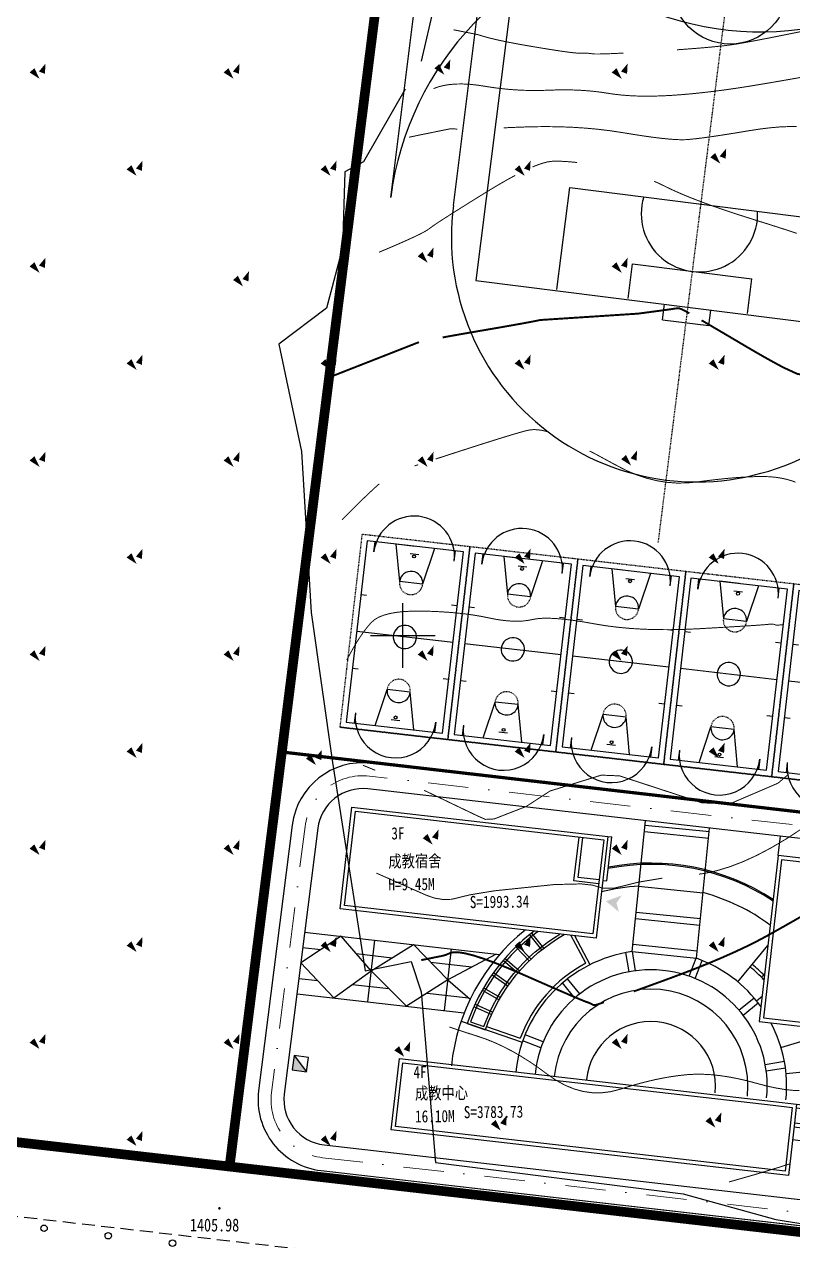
# Model space of a CAD drawing. Extents: x 496261 to 1768172, y 3738341 to 4579341.
# Drawn here: x 496541.5 to 496660.3, y 4379206.5 to 4379394.5 of the extents above; entities that cross this region are included whole.
import ezdxf
from ezdxf.enums import TextEntityAlignment as Align

# ---------------------------------------------------------------- set-up
doc = ezdxf.new("R2010")
doc.units = 0
doc.header["$MEASUREMENT"] = 0
for name, pattern in [('DASHDOT', [25.399999999999995, 12.7, -6.349999999999999, 0, -6.349999999999999]), ('DASHDOT2', [0.5, 0.25, -0.125, 0, -0.125]), ('DASHED', [1.2000000000000002, 0.8, -0.4]), ('DIVIDE', [1.25, 0.5, -0.25, 0, -0.25, 0, -0.25]), ('X5', [3, 2, -1])]:
    doc.linetypes.add(name, pattern=pattern)
doc.layers.get('0').update_dxf_attribs({"color": 8, "linetype": 'CONTINUOUS'})
for name, color, linetype in [('DGX', 8, 'CONTINUOUS'), ('DLSS', 8, 'CONTINUOUS'), ('DMTZ', 8, 'CONTINUOUS'), ('GCD', 8, 'CONTINUOUS'), ('PUB_DIM', 3, 'CONTINUOUS'), ('PUB_TEXT', 7, 'CONTINUOUS'), ('TK', 8, 'CONTINUOUS'), ('WALL', 2, 'CONTINUOUS'), ('ZBTZ', 8, 'CONTINUOUS'), ('体育块', 117, 'CONTINUOUS'), ('围栏', 7, 'CONTINUOUS'), ('广场', 7, 'CONTINUOUS'), ('用地红线', 1, 'DIVIDE'), ('看线', 92, 'CONTINUOUS'), ('车行道', 5, 'CONTINUOUS'), ('铺地', 25, 'CONTINUOUS')]:
    doc.layers.add(name, color=color, linetype=linetype)
doc.layers.add('道路红线', color=1, linetype='CONTINUOUS', lineweight=0)
doc.styles.add('HT', font='simhei.ttf', dxfattribs={"width": 0.8})
doc.styles.add('HZ', font='', dxfattribs={"width": 0.8})
doc.styles.get('HZ').set_extended_font_data('SimSun')
doc.linetypes.add('10411', pattern='A,2,[150,AAA.SHX,S=1,R=0,X=0,Y=1],2,[151,AAA.SHX,S=1,R=0,X=0,Y=3],1e-11', length=4.00000000001)
doc.linetypes.add('FENCELINE2', pattern='A,0.25,-0.1,[132,ltypeshp.shx,S=0.1,R=0,X=-0.1,Y=0],-0.1,1', length=1.45)

# ---------------------------------------------------------------- blocks, each defined once
blk = doc.blocks.new('gc090')
for points in [[(1.066664264448599, 1.447248345289474, 0, 1, 0), (0.5202711593830847, 0.04853148467022916, 1, 1, 0)], [(-1.01586627992021, 0.4106730617907255, 1, 0, 0), (0.1514897088177749, -0.9020290652614378, 0, 0, 0)]]:
    blk.add_lwpolyline(points, format="xyseb")
blk = doc.blocks.new('gc170')
at = {"linetype": 'Continuous'}
blk.add_circle((0, 0), 0.5, dxfattribs=at)
blk = doc.blocks.new('WERRWW')
at = {"layer": '体育块', "color": 95, "linetype": 'DASHDOT'}
blk.add_line((4835954.280281066, -5346683.227572917), (4835954.280281066, -5521981.108191966), dxfattribs=at)
at = {"layer": '体育块', "color": 95}
for p, q in [((4873495.015579224, -5351963.068319797), (4873495.015579224, -5364991.566304683)), ((4883255.015579224, -5351963.068319797), (4873495.015579224, -5351963.068319797)), ((4883255.015579936, -5521971.88918079), (4883255.015579936, -5351963.068319451)), ((4832354.280273437, -5382683.039206028), (4832354.280273437, -5385083.039205551)), ((4839554.280288696, -5382683.039206028), (4839554.280288696, -5385083.039205551)), ((4868954.280281067, -5385083.039205551), (4802954.280281067, -5385083.039205551)), ((4802954.280281067, -5385083.039205551), (4802954.280281067, -5485283.039206028)), ((4815554.280288696, -5385083.039205551), (4815554.280288696, -5400983.039205551)), ((4826654.280281067, -5385083.039205551), (4826654.280281067, -5390483.039205551)), ((4845254.280273437, -5385083.039205551), (4845254.280273437, -5390483.039205551)), ((4856354.280273437, -5385083.039205551), (4856354.280273437, -5400983.039205551)), ((4868954.280281067, -5485283.039206028), (4868954.280281067, -5385083.039205551)), ((4826654.280281067, -5390483.039205551), (4845254.280273437, -5390483.039205551)), ((4788288.615036012, -5474207.074193477), (4788288.615036012, -5394341.226956368)), ((4798048.615036012, -5474207.074193477), (4798048.615036012, -5394341.226956368)), ((4873859.945518494, -5394341.226956368), (4873859.945518494, -5474207.074193477)), ((4815554.280288696, -5400983.039205551), (4856354.280273437, -5400983.039205551)), ((4868954.280281067, -5435183.039206028), (4802954.280281067, -5435183.039206028)), ((4815554.280288696, -5469219.450418473), (4856354.280273437, -5469219.450418473)), ((4815554.280288696, -5485119.450418473), (4815554.280288696, -5469219.450418473)), ((4856354.280273437, -5485119.450418473), (4856354.280273437, -5469219.450418473)), ((4826654.280281067, -5479719.450418472), (4845254.280273437, -5479719.450418472)), ((4826654.280281067, -5485119.450418473), (4826654.280281067, -5479719.450418472)), ((4845254.280273437, -5485119.450418473), (4845254.280273437, -5479719.450418472)), ((4802954.280281067, -5485283.039206028), (4868954.280281067, -5485283.039206028)), ((4832354.280273437, -5487689.194303512), (4832354.280273437, -5485289.19430399)), ((4839554.280288696, -5487689.194303512), (4839554.280288696, -5485289.19430399)), ((4832354.280273437, -5487689.194303512), (4839554.280288696, -5487689.194303512)), ((4873495.015579936, -5503672.769459854), (4873495.015579936, -5521971.88918079)), ((4873844.61503601, -5521971.889181137), (4883255.015579224, -5521971.889181137))]:
    blk.add_line(p, q, dxfattribs=at)
blk.add_circle((4836248.679878234, -5435183.039206028), 9000, dxfattribs=at)
for centre, radius, start, end in [((4835946.615036012, -5394341.226956368), 47658, 38.0130082580058, 180), ((4835946.615036012, -5394341.226956368), 37898, 0, 180), ((4835954.280281066, -5399483.039205551), 9000, 189.5941028032182, 350.4058971967818), ((4835954.280281066, -5470719.450418472), 9000, 9.594102803218236, 170.4058971967817), ((4835946.615036012, -5474323.108808993), 47658, 179.8245757978579, 321.9869917419942), ((4835946.615036012, -5474323.108808993), 37898, 179.8245757978579, 0.1754242021420459)]:
    blk.add_arc(centre, radius, start, end, dxfattribs=at)
blk = doc.blocks.new('ERERR')
at = {"layer": 'WALL', "color": 6, "ltscale": 10}
blk.add_line((3779875.999320486, -5631799.229382091), (3784675.999320486, -5631799.229382091), dxfattribs=at)
at = {"layer": 'WALL', "ltscale": 10}
for points in [[(3779875.999320486, -5637369.907371781), (3718075.999320486, -5637369.907371781), (3718075.999320486, -5626269.907371781), (3776275.999320485, -5626269.907371781), (3779875.999320486, -5626269.907371781), (3779875.999320486, -5629269.907371782), (3779875.999320486, -5637369.907371781)], [(3779275.999320486, -5636769.907371783), (3718675.999320486, -5636769.907371783), (3718675.999320486, -5626869.907371782), (3776275.999320485, -5626869.907371782), (3779275.999320486, -5626869.907371782), (3779275.999320486, -5629269.907371782)]]:
    blk.add_lwpolyline(points, close=True, dxfattribs=at)
for points in [[(3779875.999320486, -5626269.907371781), (3806875.999320486, -5626269.907371781), (3806875.999320486, -5638869.907371781), (3784675.999320486, -5638869.907371781), (3784675.999320486, -5629869.907371783), (3779875.999320486, -5629869.907371783)], [(3779875.999320486, -5626869.907371782), (3806275.999320486, -5626869.907371782), (3806275.999320486, -5638269.907371783), (3785275.999320486, -5638269.907371783), (3785275.999320486, -5629269.907371782), (3779875.999320486, -5629269.907371782)]]:
    blk.add_lwpolyline(points, dxfattribs=at)
blk = doc.blocks.new('AWWEEE')
at = {"layer": 'WALL', "color": 6, "ltscale": 10}
for p, q in [((3857876.663740677, -5594771.755160685), (3857876.663740677, -5593571.755160685)), ((3857876.663740677, -5593571.755160685), (3859976.663740677, -5593571.755160685)), ((3859976.663740677, -5593571.755160685), (3859976.663740817, -5594771.755160685)), ((3841076.663740677, -5603771.755160685), (3839876.663740677, -5603771.755160685)), ((3839876.663740677, -5603771.755160685), (3839876.663740677, -5606171.755160685)), ((3839876.663740677, -5606171.755160685), (3841076.663740677, -5606171.755160685)), ((3838676.663740677, -5620571.755160685), (3838676.663740677, -5616071.755160685)), ((3838676.663740677, -5616071.755160685), (3841076.663740677, -5616071.755159267)), ((3841076.663740677, -5620571.755160685), (3838676.663740677, -5620571.755160685))]:
    blk.add_line(p, q, dxfattribs=at)
at = {"layer": 'WALL', "ltscale": 10}
for points in [[(3841076.663740677, -5628971.755160685), (3866876.663740677, -5628971.755160685), (3866876.663740677, -5594771.755160685), (3841076.663740677, -5594771.755160685)], [(3841676.663740677, -5628371.755160684), (3866276.663740677, -5628371.755160684), (3866276.663740677, -5595371.755160685), (3841676.663740677, -5595371.755160685)]]:
    blk.add_lwpolyline(points, close=True, dxfattribs=at)
at = {"layer": 'WALL', "color": 6, "ltscale": 10}
blk.add_lwpolyline([(3866876.663740677, -5611571.755160684), (3868076.663740677, -5611571.755160684), (3868076.663740677, -5613971.755160685), (3866876.663740677, -5613971.755160685)], dxfattribs=at)
blk = doc.blocks.new('SSS')
at = {"layer": '体育块', "color": 8, "linetype": 'DASHED'}
for p, q in [((4171691.90669465, -5454046.973092808), (4167956.864396538, -5483813.556017816)), ((4188361.193140223, -5456138.596780703), (4171691.90669465, -5454046.973092808)), ((4184626.157378372, -5485905.168411098), (4188361.226778098, -5456138.588886752)), ((4184626.150842111, -5485905.179705708), (4167956.864396538, -5483813.556017816)), ((4167956.864396538, -5483813.556017816), (4184626.150842111, -5485905.179705708))]:
    blk.add_line(p, q, dxfattribs=at)
at = {"layer": '体育块', "color": 8, "linetype": 'ByBlock'}
for p, q in [((4172472.852920968, -5455052.021850925), (4168961.913160805, -5483032.609799959)), ((4187356.144383471, -5456919.542999981), (4172472.852920968, -5455052.021850925)), ((4179095.348844539, -5457092.407290273), (4180434.845076166, -5457260.484193689)), ((4183845.204623308, -5484900.130949015), (4187356.144383471, -5456919.542999981)), ((4180990.835591137, -5461865.53571862), (4177418.845640137, -5461417.330642846)), ((4172320.038565248, -5463498.71633887), (4171427.041077498, -5463386.665069927)), ((4186310.332540002, -5465254.186218983), (4185417.335044681, -5465142.134949089)), ((4185600.67450342, -5470909.836974262), (4170717.383040916, -5469042.315825205)), ((4170007.725004274, -5474697.966580958), (4170900.722492024, -5474810.0178499)), ((4178899.211904134, -5478534.822157095), (4175327.221953135, -5478086.617081321)), ((4183998.018971458, -5476453.43646012), (4184891.016466777, -5476565.487730012)), ((4168961.913160805, -5483032.609799959), (4183845.204623308, -5484900.130949015)), ((4175883.212468102, -5482691.668606253), (4177222.708699729, -5482859.745509667))]:
    blk.add_line(p, q, dxfattribs=at)
at = {"layer": '体育块', "color": 8}
for p, q in [((4173517.037488919, -5456770.394216436), (4173713.12720951, -5455207.648613346)), ((4179914.49865222, -5455985.782425454), (4176937.840359717, -5455612.278195642)), ((4176937.840359717, -5455612.278195642), (4177418.845640137, -5461417.330642846)), ((4182891.156944718, -5456359.286655263), (4180990.835591137, -5461865.53571862)), ((4185919.780374336, -5458326.66184065), (4186115.870094928, -5456763.91623756)), ((4173426.90059955, -5483592.866144675), (4175327.221953135, -5478086.617081321)), ((4179380.217184554, -5484339.874604297), (4178899.211904134, -5478534.822157095)), ((4170398.277169935, -5481625.490959291), (4170202.187449347, -5483188.236562381)), ((4182801.020055354, -5483181.758583504), (4182604.930334766, -5484744.504186594))]:
    blk.add_line(p, q, dxfattribs=at)
at = {"layer": '体育块', "color": 8, "linetype": 'ByBlock'}
for centre in [(4179718.408931628, -5457548.528028544), (4176599.648612644, -5482403.624771397)]:
    blk.add_circle(centre, 225, dxfattribs=at)
at = {"layer": '体育块', "color": 8}
for centre, start, end in [((4179718.408931628, -5457548.528028544), 172.8480362351156, 352.8480362351157), ((4176599.648612644, -5482403.624771397), 352.8480362351157, 172.8480362351156)]:
    blk.add_arc(centre, 6250, start, end, dxfattribs=at)
at = {"layer": '体育块', "color": 8, "linetype": 'DASHED'}
for centre, start, end in [((4179204.840615637, -5461641.433180734), 352.8480362351157, 172.8480362351156), ((4177113.216928635, -5478310.719619209), 172.8480362351156, 352.8480362351157)]:
    blk.add_arc(centre, 1800, start, end, dxfattribs=at)
at = {"layer": '体育块', "color": 8, "linetype": 'ByBlock'}
for centre, radius, start, end in [((4179204.840615637, -5461641.433180734), 1800, 172.8480362351156, 352.8480362351157), ((4178159.028772167, -5469976.076399733), 1799.999999999954, 82.84803619213521, 262.8480361921352), ((4178159.028772167, -5469976.076399733), 1799.999999999954, 262.8480361921352, 82.84803619213521), ((4177113.216928635, -5478310.719619209), 1800, 352.8480362351157, 172.8480362351156)]:
    blk.add_arc(centre, radius, start, end, dxfattribs=at)
blk = doc.blocks.new('WERRR')
at = {"layer": 'WALL', "color": 6, "ltscale": 10}
for p, q in [((3847092.207122031, -5609751.483000105), (3847092.207122031, -5602911.483002549)), ((3847692.207122031, -5602911.483002549), (3847092.207122031, -5602911.483002549)), ((3847692.207122031, -5609751.483000105), (3847092.207122031, -5609751.483000105))]:
    blk.add_line(p, q, dxfattribs=at)
at = {"layer": 'WALL', "ltscale": 10}
for points in [[(3847692.207122031, -5618751.483004285), (3887532.207122031, -5618751.483004285), (3887532.207122031, -5602911.483002549), (3847692.207122031, -5602911.483002549)], [(3848292.207122031, -5618151.483004285), (3886932.207122031, -5618151.483004285), (3886932.207122031, -5603511.48300255), (3848292.207122031, -5603511.48300255)]]:
    blk.add_lwpolyline(points, close=True, dxfattribs=at)
for points in [[(3848292.207122031, -5609751.483000105), (3851532.207121644, -5609751.482999269), (3851532.207121644, -5603511.48300255)], [(3848292.207122185, -5610351.483000105), (3852132.207121643, -5610351.482999115), (3852132.207121643, -5603511.48300255)]]:
    blk.add_lwpolyline(points, dxfattribs=at)

msp = doc.modelspace()

# ---------------------------------------------------------------- hatches: boundary and pattern name
at = {"layer": 'PUB_DIM'}
msp.add_hatch(color=256, dxfattribs=at).paths.add_polyline_path([(496633.0191021037, 4379258.660414097), (496633.8447005047, 4379259.837707694), (496631.4087683111, 4379258.934250806), (496633.4091510241, 4379257.276400088)])
at = {"layer": '看线'}
msp.add_hatch(color=256, dxfattribs=at).paths.add_polyline_path([(496582.8803492995, 4379232.843897615), (496585.1099634246, 4379232.541670271), (496583.1825760796, 4379235.073507587)])

# ---------------------------------------------------------------- linework, layer by layer
at = {"color": 253}
msp.add_line((496658.0404499386, 4379265.988794188, 1400.701999999997), (496658.3826001956, 4379268.969219192, 1400.702), dxfattribs=at)
at = {"layer": 'DGX', "color": 8, "linetype": 'Continuous'}
for points, const_width, elevation in [([(496607.8379902717, 4379393.666235344), (496611.6337266888, 4379392.908994257), (496612.4583081268, 4379392.646910153), (496613.456119773, 4379392.377059864), (496614.6271616276, 4379392.099443389), (496615.9714336905, 4379391.814060728), (496617.4889359617, 4379391.520911882), (496619.1796684413, 4379391.219996849), (496620.862740233, 4379390.935006434), (496622.3572604408, 4379390.68963144), (496623.6632290647, 4379390.483871867), (496624.7806461047, 4379390.317727714), (496625.7095115606, 4379390.191198981), (496626.4498254327, 4379390.10428567), (496627.0015877208, 4379390.056987779), (496627.364798425, 4379390.04930531), (496627.6307425132, 4379390.058342366), (496627.8907049534, 4379390.061203052), (496628.1446857456, 4379390.057887371), (496628.3926848898, 4379390.04839532), (496628.6347023859, 4379390.0327269), (496628.8707382341, 4379390.010882111), (496629.1007924342, 4379389.982860954), (496629.3248649865, 4379389.948663427), (496629.6749842672, 4379389.922645682), (496630.283178653, 4379389.919163867), (496631.149448144, 4379389.938217983), (496632.2737927402, 4379389.97980803), (496633.6562124415, 4379390.043934007), (496634.1117774893, 4379390.068)], 0.15, 1409.5), ([(496642.3774761904, 4379390.572483813), (496643.547412455, 4379390.654767475), (496645.3632514496, 4379390.794314813), (496646.9911530144, 4379390.932480392), (496648.4311171492, 4379391.069264213), (496649.6831438542, 4379391.204666274), (496650.7472331293, 4379391.338686577), (496651.6233849745, 4379391.471325122), (496652.4703408076, 4379391.618190412), (496653.4468420463, 4379391.794890954), (496654.5528886905, 4379392.001426747), (496655.7884807403, 4379392.237797792), (496657.1536181957, 4379392.504004088), (496658.6483010566, 4379392.800045636), (496660.2725293231, 4379393.125922434), (496662.026302995, 4379393.481634485)], 0.15, 1409.5), ([(496604.7496848419, 4379384.575479826), (496605.5061764844, 4379384.847966676), (496606.3266312979, 4379385.055855394), (496607.2110492824, 4379385.199145982), (496608.159430438, 4379385.27783844), (496609.1717747644, 4379385.291932766), (496610.2480822619, 4379385.241428962), (496611.3883529305, 4379385.126327027), (496612.5925867701, 4379384.94662696), (496613.8296918055, 4379384.751401396), (496615.0685760615, 4379384.589722966), (496616.3092395382, 4379384.46159167), (496617.5516822356, 4379384.367007509), (496618.7959041536, 4379384.305970482), (496620.0419052923, 4379384.278480588), (496621.2896856517, 4379384.284537829), (496622.5392452317, 4379384.324142205), (496623.775788182, 4379384.366161217), (496624.9845186521, 4379384.379462367), (496626.1654366421, 4379384.364045656), (496627.318542152, 4379384.319911085), (496628.4438351816, 4379384.247058651), (496629.5413157312, 4379384.145488357), (496630.6109838006, 4379384.015200202), (496631.6528393897, 4379383.856194185), (496632.7072220612, 4379383.699337872), (496633.8144713776, 4379383.575498827), (496634.9745873387, 4379383.484677049), (496636.1875699445, 4379383.42687254), (496637.4534191953, 4379383.4020853), (496638.7721350907, 4379383.410315327), (496640.1437176309, 4379383.451562623), (496641.568166816, 4379383.525827186), (496643.0485186527, 4379383.631195259), (496644.5878091478, 4379383.765753082), (496646.1860383014, 4379383.929500655), (496647.8432061134, 4379384.122437978), (496649.5593125839, 4379384.344565052), (496651.3343577129, 4379384.595881876), (496653.1683415003, 4379384.87638845), (496655.0612639461, 4379385.186084773), (496656.9081136531, 4379385.499199008), (496658.603879224, 4379385.789959313), (496660.148560659, 4379386.058365689), (496661.5421579579, 4379386.304418135)], 0.15, 1409), ([(496600.9375903544, 4379377.056294219), (496607.1359383694, 4379378.320261677), (496607.4327388779, 4379378.35777261), (496607.6966390968, 4379378.365561876), (496607.9276390262, 4379378.343629472), (496608.2682771659, 4379378.315425226), (496608.4194285714, 4379378.312613835)], 0.15, 1408.5), ([(496615.6092480956, 4379378.507), (496617.7136920384, 4379378.598979101), (496619.9208338509, 4379378.673980068), (496622.0783323509, 4379378.697721682), (496624.1861875387, 4379378.670203944), (496626.2443994142, 4379378.591426851), (496628.2529679773, 4379378.461390404), (496630.2118932282, 4379378.280094604), (496632.1211751667, 4379378.047539451), (496633.980813793, 4379377.763724944), (496635.7394598552, 4379377.476030062), (496637.345764102, 4379377.231833787), (496638.7997265332, 4379377.031136117), (496640.1013471488, 4379376.873937052), (496641.2506259489, 4379376.760236593), (496642.2475629334, 4379376.69003474), (496643.0921581024, 4379376.663331492), (496643.7844114558, 4379376.680126849), (496644.4743008663, 4379376.73520857), (496645.3118042066, 4379376.823364414), (496646.2969214766, 4379376.94459438), (496647.4296526763, 4379377.098898468), (496648.7099978059, 4379377.286276679), (496650.1379568651, 4379377.50672901), (496651.7135298542, 4379377.760255465), (496653.436716773, 4379378.046856042), (496655.1719037303, 4379378.315072939), (496656.7834768348, 4379378.513448352), (496658.2714360865, 4379378.641982283), (496659.6357814855, 4379378.700674731), (496660.8765130317, 4379378.689525697)], 0.15, 1408.5), ([(496620.0474941316, 4379372.449746008), (496620.3547283098, 4379372.585738981), (496621.4185328314, 4379372.980766725), (496622.3239288815, 4379373.229826484), (496623.0709164601, 4379373.332918258), (496623.7777920285, 4379373.347512444), (496624.5628520477, 4379373.33107944), (496625.4260965178, 4379373.283619245), (496626.3675254386, 4379373.205131859), (496626.9454285714, 4379373.143060471)], 0.15, 1408), ([(496596.3184737705, 4379359.271906557), (496597.941841435, 4379359.958467121), (496599.3776313137, 4379360.57811459), (496600.6258434068, 4379361.130848965), (496601.6864777142, 4379361.616670244), (496602.5595342357, 4379362.035578431), (496603.2450129716, 4379362.387573522), (496603.7429139217, 4379362.672655518), (496604.0532370861, 4379362.89082442), (496604.3771786603, 4379363.138857982), (496604.9159348399, 4379363.513533957), (496605.6695056249, 4379364.014852346), (496606.6378910152, 4379364.642813147), (496607.8210910109, 4379365.397416363), (496609.219105612, 4379366.278661991), (496610.8319348184, 4379367.286550032), (496612.6595786302, 4379368.421080487), (496614.515425509, 4379369.545948156), (496616.2128639164, 4379370.52484784), (496617.3649635873, 4379371.148370693)], 0.15, 1408), ([(496638.8381961606, 4379370.25), (496639.3859079184, 4379370.012151785), (496640.5010065541, 4379369.475065384), (496641.676095676, 4379368.907624872), (496642.9949204791, 4379368.322006361), (496644.4574809631, 4379367.718209847), (496646.0637771283, 4379367.096235333), (496647.8138089745, 4379366.456082818), (496649.7075765018, 4379365.797752303), (496651.7450797102, 4379365.121243786), (496653.9263185997, 4379364.426557269), (496656.0524124372, 4379363.759257453), (496657.9244804897, 4379363.164909041), (496659.5425227572, 4379362.643512033), (496660.9065392397, 4379362.195066428)], 0.15, 1408), ([(496606.1418095238, 4379346.092095281), (496606.9654278044, 4379346.246263281), (496608.8541540399, 4379346.58548183), (496610.9047049436, 4379346.940670928), (496612.9311019232, 4379347.287398171), (496614.7473663865, 4379347.601231152), (496616.3534983335, 4379347.882169872), (496617.7494977642, 4379348.13021433), (496618.9353646786, 4379348.345364528), (496619.9110990766, 4379348.527620464), (496620.6767009583, 4379348.676982137), (496621.2321703238, 4379348.793449551), (496636.3544456574, 4379349.779619174)], 0.3, 1407.5), ([(496636.3544456574, 4379349.779619174), (496636.4503877772, 4379349.792256641), (496637.871499058, 4379349.980498187), (496639.0764923352, 4379350.14132593), (496640.0653676089, 4379350.274739867), (496640.8381248791, 4379350.380740001), (496641.3947641456, 4379350.45932633), (496641.7352854087, 4379350.510498853), (496641.9556957011, 4379350.544369278), (496642.1520020559, 4379350.57104931), (496642.324204473, 4379350.590538947), (496642.4723029525, 4379350.60283819), (496642.5962974943, 4379350.607947039), (496642.5962974943, 4379350.607947039), (496642.7719747649, 4379350.596593554), (496642.8236574937, 4379350.580131222), (496642.9352855899, 4379350.526546842), (496642.8996904938, 4379350.542944252), (496642.935285604, 4379350.526546836), (496642.9692664543, 4379350.511613465), (496643.0016330446, 4379350.49814414), (496643.032385375, 4379350.486138862), (496643.0615234455, 4379350.475597628), (496643.089047256, 4379350.466520442), (496643.1314141313, 4379350.449275213), (496643.2050813959, 4379350.414229855), (496643.3100490498, 4379350.361384369), (496643.4463170931, 4379350.290738752), (496643.6138855257, 4379350.202293008), (496643.8127543476, 4379350.096047134), (496644.0429235588, 4379349.972001131), (496644.3043931595, 4379349.830154998)], 0.3, 1407.5), ([(496646.1890681473, 4379348.749), (496646.9606657183, 4379348.298650168), (496648.1084192885, 4379347.625611447), (496649.449647031, 4379346.836507719), (496650.9843489458, 4379345.931338987), (496652.7125250328, 4379344.910105249), (496654.4387976117, 4379343.898278764), (496655.9677890022, 4379343.021331788), (496657.2994992044, 4379342.279264323), (496658.4339282182, 4379341.672076369), (496659.2015007864, 4379341.285231312)], 0.3, 1407.5), ([(496588.6333683121, 4379339.937924661), (496602.4848904082, 4379345.369)], 0.3, 1407.5), ([(496659.2015007864, 4379341.285231312), (496661.016602793, 4379340.448328806), (496663.470271081, 4379340.097971042), (496665.1352613244, 4379340.273149923), (496665.4447203742, 4379340.402022131)], 0.3, 1407.5), ([(496605.0474941316, 4379327.293629196), (496606.6064359646, 4379327.80134859), (496608.7095046489, 4379328.483056681), (496610.8198901736, 4379329.162957318), (496612.7082047324, 4379329.765376249), (496614.3744483254, 4379330.290313474), (496615.8186209524, 4379330.737768993), (496617.0407226137, 4379331.107742805), (496618.0407533091, 4379331.400234912), (496618.8187130386, 4379331.615245312), (496619.3746018023, 4379331.752774008), (496619.8361720031, 4379331.826403772), (496620.331176044, 4379331.849717381), (496620.859613925, 4379331.822714837), (496621.421485646, 4379331.745396138), (496622.0167912071, 4379331.617761284), (496622.4224285714, 4379331.502954453)], 0.15, 1407), ([(496628.862284465, 4379328.555726953), (496630.1454440184, 4379327.874234174), (496631.5323918539, 4379327.124059326), (496632.3649635873, 4379326.666730148)], 0.15, 1407), ([(496601.8132380953, 4379326.23106236), (496602.3649635873, 4379326.413303129)], 0.15, 1407), ([(496632.3649635873, 4379326.666730148), (496634.5664403313, 4379325.51867824), (496636.1111168929, 4379324.865501641), (496637.6571576566, 4379324.345672612), (496639.2045626221, 4379323.959191153), (496640.7533317895, 4379323.706057264), (496642.3034651589, 4379323.586270943), (496643.8549627301, 4379323.599832193), (496645.4078245033, 4379323.746741012), (496646.9266092514, 4379323.946916537), (496648.3758757471, 4379324.120277906), (496649.7556239906, 4379324.266825117), (496651.0658539818, 4379324.386558172), (496652.3065657208, 4379324.479477069), (496653.4777592074, 4379324.54558181), (496654.5794344418, 4379324.584872394), (496655.6115914239, 4379324.59734882), (496656.590986512, 4379324.569740602), (496657.5343760644, 4379324.48877725), (496658.4417600809, 4379324.354458765), (496659.3131385618, 4379324.166785147), (496660.1485115068, 4379323.925756395), (496660.7054285714, 4379323.720659956)], 0.15, 1407), ([(496590.5830471698, 4379317.913068396), (496592.1547452462, 4379319.485213888), (496593.5605880904, 4379320.864767594), (496594.8005757024, 4379322.051729514), (496595.8747080822, 4379323.046099649), (496596.3549143662, 4379323.47)], 0.15, 1407), ([(496591.3331878453, 4379296.242657458), (496591.8618236586, 4379297.231463019), (496592.3780353018, 4379298.147456094), (496592.8818227746, 4379298.990636682), (496593.3731860771, 4379299.761004785), (496593.8521252095, 4379300.458560403), (496594.3186401715, 4379301.083303533), (496594.7727309632, 4379301.635234178), (496595.2143975848, 4379302.114352336), (496595.7158474519, 4379302.527892732), (496596.3492879805, 4379302.883090088), (496597.1147191706, 4379303.179944403), (496598.0121410221, 4379303.41845568), (496599.0415535351, 4379303.598623916), (496600.2029567095, 4379303.720449111), (496601.4963505455, 4379303.783931267), (496602.9217350429, 4379303.789070384), (496604.3861606178, 4379303.752073035), (496605.7966776864, 4379303.689145795), (496607.1532862485, 4379303.600288666), (496608.4559863043, 4379303.485501647), (496609.7047778537, 4379303.344784738), (496610.8996608966, 4379303.178137938), (496612.0406354332, 4379302.985561249), (496613.1277014634, 4379302.76705467), (496614.1627533823, 4379302.560032615), (496615.1476855851, 4379302.401909502), (496616.0824980717, 4379302.292685329), (496616.967190842, 4379302.232360097), (496617.8017638962, 4379302.220933804), (496618.5862172343, 4379302.258406453), (496619.3205508562, 4379302.344778042), (496620.0047647619, 4379302.480048571), (496620.7309638668, 4379302.609611934), (496621.5912530864, 4379302.678862023), (496622.5856324207, 4379302.687798839), (496623.7141018696, 4379302.636422381), (496624.9766614331, 4379302.524732649), (496626.3733111112, 4379302.352729644), (496627.904050904, 4379302.120413365), (496629.5688808115, 4379301.827783812), (496631.3390248484, 4379301.533474621), (496633.1857070296, 4379301.296119428), (496635.108927355, 4379301.115718233), (496637.1086858247, 4379300.992271037), (496639.1849824387, 4379300.925777838), (496641.3378171969, 4379300.916238637), (496643.5671900993, 4379300.963653434), (496645.8731011461, 4379301.068022229), (496648.0874440008, 4379301.194514871), (496650.0421123272, 4379301.308301209), (496651.7371061252, 4379301.409381244), (496653.172425395, 4379301.497754976), (496654.3480701364, 4379301.573422404), (496655.2640403495, 4379301.636383528), (496655.9203360343, 4379301.686638349), (496656.3169571909, 4379301.724186866), (496656.5711700332, 4379301.750088209), (496656.8002407757, 4379301.765401509), (496657.0041694182, 4379301.770126765), (496657.1829559607, 4379301.764263977), (496657.3366004034, 4379301.747813146), (496657.4651027462, 4379301.720774271), (496657.5684629889, 4379301.683147352), (496657.6466811319, 4379301.634932389), (496657.8647111028, 4379301.612415008), (496658.3875068297, 4379301.651880833), (496658.7724285714, 4379301.699067584)], 0.15, 1406.5), ([(496593.8127885013, 4379279.959211257), (496595.7292913757, 4379279.175)], 0.15, 1406), ([(496603.3052587615, 4379276.075), (496611.3818498055, 4379272.20206413), (496612.7570407346, 4379271.587065706), (496614.1110989235, 4379271.653372663), (496619.0726761452, 4379273.58290927), (496622.7479222511, 4379275.970313637), (496630.6832378395, 4379278.428204516), (496633.5134252534, 4379278.311706986), (496646.2660570998, 4379274.141056259), (496650.6089178717, 4379274.01047096), (496658.0050858055, 4379277.184354167), (496659.6233667073, 4379278.561)], 0.15, 1406), ([(496645.7742380953, 4379263.121068631), (496646.7117180536, 4379263.245178699), (496648.6151502743, 4379263.669983933), (496650.5901885632, 4379264.277084608), (496652.6368329201, 4379265.066480726), (496654.7550833452, 4379266.038172285), (496656.9449398385, 4379267.192159288), (496659.2064023999, 4379268.528441732), (496661.5394710294, 4379270.047019618)], 0.15, 1405.5), ([(496595.9076139535, 4379263.281153489), (496603.6703394226, 4379259.84226888), (496604.9816676232, 4379259.395226029), (496606.2698182372, 4379259.19164381), (496607.5347912645, 4379259.231522224), (496610.3781530148, 4379259.922970817), (496614.1731012124, 4379260.546535823), (496623.4303923879, 4379261.509938652), (496627.5802562089, 4379261.612047311), (496629.3221834722, 4379261.422035188), (496630.8791107846, 4379260.96332697), (496632.6359602959, 4379260.947172981), (496636.4669717214, 4379261.889274031), (496640.1211687528, 4379262.502)], 0.15, 1405.5), ([(496635.7115568387, 4379244.990999999), (496636.2459860041, 4379245.184734814), (496638.2789149537, 4379245.922763528), (496640.6015171927, 4379246.766876942), (496643.0044011, 4379247.657553776), (496645.2781750549, 4379248.53527275), (496647.4228390573, 4379249.400033863), (496649.4383931071, 4379250.251837116), (496651.3248372045, 4379251.090682507), (496653.0821713493, 4379251.916570039), (496654.7103955416, 4379252.729499709), (496656.2095097814, 4379253.529471518), (496657.6344819281, 4379254.321837397), (496659.0402798415, 4379255.111949276), (496660.4269035212, 4379255.899807152), (496661.7943529675, 4379256.685411029), (496661.9640409585, 4379256.784)], 0.3, 1405), ([(496602.8445938459, 4379249.82814216), (496605.9642782543, 4379250.458600016), (496606.4056438585, 4379250.565128128), (496606.8470764916, 4379250.716058921), (496607.2885761539, 4379250.911392394), (496607.8482886096, 4379251.051214926), (496608.6443596233, 4379251.035612899), (496609.676789195, 4379250.864586311), (496610.9455773247, 4379250.538135163), (496612.4507240124, 4379250.056259456), (496614.192229258, 4379249.418959188), (496616.1700930617, 4379248.62623436), (496618.3843154233, 4379247.678084971), (496620.581509438, 4379246.712972047), (496622.5082882009, 4379245.869356611), (496624.1646517119, 4379245.147238662), (496625.550599971, 4379244.546618203), (496626.6661329783, 4379244.067495232), (496627.5112507337, 4379243.709869748), (496628.0859532373, 4379243.473741752), (496628.3902404889, 4379243.359111245), (496628.5523837483, 4379243.305838063), (496628.7006542751, 4379243.253782046), (496628.8350520693, 4379243.202943192), (496628.9555771307, 4379243.153321503), (496629.0622294595, 4379243.104916977), (496629.1550090557, 4379243.057729614), (496629.2339159191, 4379243.011759416), (496629.29895005, 4379242.967006382), (496629.3627949897, 4379242.928650843), (496629.43813428, 4379242.90187313), (496629.5249679209, 4379242.886673246), (496629.6232959122, 4379242.883051189), (496629.7331182541, 4379242.891006958), (496629.8544349466, 4379242.910540554), (496629.9872459895, 4379242.941651978), (496630.1315513829, 4379242.984341228), (496630.4264405964, 4379243.085861742), (496631.0110030992, 4379243.293466957), (496631.0774285715, 4379243.317301488)], 0.3, 1405), ([(496607.1960260414, 4379239.48163427), (496607.7725393501, 4379239.28536569), (496608.506977311, 4379239.041558431), (496609.3993399242, 4379238.750212491), (496610.4496271896, 4379238.411327871), (496611.6578391072, 4379238.024904573), (496612.9507213047, 4379237.574884758), (496614.2550194096, 4379237.04521059), (496615.5707334218, 4379236.435882067), (496616.8978633414, 4379235.746899191), (496618.2364091685, 4379234.978261963), (496619.5863709028, 4379234.129970379), (496620.9477485446, 4379233.202024443), (496622.3205420937, 4379232.194424153), (496623.7028392205, 4379231.241522093), (496625.0927275954, 4379230.477670848), (496626.4902072182, 4379229.902870418), (496627.895278089, 4379229.517120801), (496629.3079402079, 4379229.320421998), (496630.7281935747, 4379229.31277401), (496632.1560381896, 4379229.494176836), (496633.5914740525, 4379229.864630477), (496635.0129848215, 4379230.306708125), (496636.3990541546, 4379230.702982977), (496637.7496820518, 4379231.053455031), (496639.0648685131, 4379231.358124286), (496640.3446135386, 4379231.616990744), (496641.5889171283, 4379231.830054405), (496642.7977792821, 4379231.997315268), (496643.9712, 4379232.118773334), (496645.15008125, 4379232.184016459), (496646.375325, 4379232.1826325), (496647.64693125, 4379232.114621459), (496648.9649, 4379231.979983333), (496650.32923125, 4379231.778718125), (496651.739925, 4379231.510825833), (496653.19698125, 4379231.176306458), (496654.7004, 4379230.77516), (496656.1885086271, 4379230.382203336), (496657.5996345084, 4379230.072253346), (496658.9337776438, 4379229.845310029), (496660.1909380335, 4379229.701373383), (496661.3711156773, 4379229.640443413)], 0.15, 1404.5)]:
    msp.add_lwpolyline(points, dxfattribs=dict(at, const_width=const_width, elevation=elevation))
at = {"layer": 'DGX', "color": 8, "linetype": 'Continuous', "const_width": 0.15}
msp.add_lwpolyline([(496733.3627842032, 4379141.703822216, 2.37134142064125e-06), (496728.8835883141, 4379138.156413078, 0.0003656542034247612)], format="xyb", dxfattribs=at)
at = {"layer": 'DGX', "color": 8, "linetype": 'Continuous', "const_width": 0.15, "elevation": 1404, "flags": 128}
msp.add_lwpolyline([(496650.4324941846, 4379215.528536908), (496654.3750180895, 4379216.654580468), (496658.0968241933, 4379217.778137123), (496659.8109168257, 4379218.327000001)], dxfattribs=at)
at = {"layer": 'DLSS', "color": 8, "linetype": 'X5', "elevation": 1400.29, "flags": 128}
msp.add_lwpolyline([(496901.0673461768, 4379168.514215075), (496500, 4379214.830741707)], dxfattribs=at)
at = {"layer": 'DMTZ', "color": 8, "linetype": '10411', "elevation": 1405.289, "flags": 128}
for points in [[(496602.5951293504, 4379479.705068328), (496602.5853030052, 4379478.032009206), (496599.266, 4379466.332), (496597.277, 4379455.94), (496597.981, 4379449.253), (496602.757, 4379441.912), (496605.758, 4379431.304), (496608.543, 4379411.667), (496606.19, 4379403.278), (496602.841, 4379388.8)], [(496600.3698125283, 4379384.490466467), (496593.93, 4379373.26), (496591.018, 4379371.705), (496590.645, 4379359.975), (496588.17, 4379350.649), (496580.819, 4379345.07), (496584.335, 4379328.471), (496585.806, 4379303.584), (496589.146, 4379280.384), (496594.149, 4379248.17), (496601.283, 4379249.621), (496602.832, 4379244.911), (496605.033, 4379218.541), (496643.35, 4379213.704), (496657.659, 4379209.745), (496680.626, 4379206.089), (496687.38, 4379207.419), (496692.842, 4379201.873), (496717.018, 4379203.013), (496733.622, 4379201.845), (496762.524, 4379196.549), (496783.793, 4379193.863), (496804.341, 4379191.678), (496830.217, 4379188.578), (496831.388, 4379191.214)]]:
    msp.add_lwpolyline(points, dxfattribs=at)
at = {"layer": 'GCD', "color": 8, "linetype": 'Continuous', "const_width": 0.2, "elevation": 1408.201, "flags": 128}
msp.add_lwpolyline([(496571.5410999648, 4379211.454009362, 1), (496571.7410999648, 4379211.454009362, 1)], format="xyb", close=True, dxfattribs=at)
at = {"layer": 'TK', "color": 8, "linetype": 'Continuous'}
for p, q in [((496600, 4379295), (496600, 4379305)), ((496595, 4379300), (496605, 4379300))]:
    msp.add_line(p, q, dxfattribs=at)
at = {"layer": '围栏', "color": 1, "linetype": 'FENCELINE2', "ltscale": 5, "const_width": 0.5}
msp.add_lwpolyline([(496609.1610185619, 4379501.349414665), (496768.1261797678, 4379483.239150438), (496742.8736358704, 4379270.341966507), (496734.2506200356, 4379264.285906416), (496581.2905755885, 4379282.006086704)], close=True, dxfattribs=at)
at = {"layer": '广场', "color": 4, "ltscale": 10}
for p, q in [((496635.4320153362, 4379251.134955466, 1400.702), (496637.4939625915, 4379271.367217034, 1400.702)), ((496647.4235200991, 4379269.649707252, 1400.702), (496637.475051172, 4379270.663593818, 1400.702)), ((496647.3221314425, 4379268.65486036, 1400.702), (496637.3736625154, 4379269.668746925, 1400.702)), ((496645.3804842634, 4379250.1210689, 1400.702), (496647.4295183445, 4379270.226623679, 1400.702)), ((496646.4049073358, 4379260.172924253, 1400.702), (496636.4564384086, 4379261.186810819, 1400.702)), ((496645.8979640528, 4379255.198689789, 1400.702), (496635.9494951256, 4379256.212576355, 1400.702)), ((496645.9993527094, 4379256.193536682, 1400.702), (496636.0508837822, 4379257.207423247, 1400.702)), ((496628.2679309016, 4379249.33275489, 1400.702), (496625.9683465722, 4379253.670448205, 1400.702)), ((496628.9466752752, 4379249.11992928, 1400.702), (496626.5709370181, 4379253.601271334, 1400.702)), ((496645.4924094264, 4379251.219302217, 1400.702), (496635.5439404993, 4379252.233188783, 1400.702)), ((496651.7767447999, 4379246.474221317, 1400.702), (496656.443526017, 4379252.078204071, 1400.702)), ((496657.1440342976, 4379252.919391206, 1400.702), (496657.2161076839, 4379253.005938657, 1400.702)), ((496634.973907028, 4379248.019817998, 1400.702), (496634.4941446144, 4379250.988243671, 1400.702)), ((496635.4320153362, 4379251.134955466, 1400.702), (496645.3804842634, 4379250.1210689, 1400.702)), ((496635.9610966498, 4379248.179369399, 1400.702), (496635.4813342381, 4379251.147795073, 1400.702)), ((496644.26604309, 4379247.332980503, 1400.702), (496645.3347694899, 4379250.143593753, 1400.702)), ((496645.2007500822, 4379246.977561259, 1400.702), (496646.2694764821, 4379249.788174507, 1400.702)), ((496626.5832623944, 4379243.968568685, 1400.702), (496624.6835631205, 4379246.299419521, 1400.702)), ((496627.3584179853, 4379244.600339063, 1400.702), (496625.4587187131, 4379246.931189898, 1400.702)), ((496655.4238617884, 4379247.191835503, 1400.702), (496655.941158239, 4379247.70214573, 1400.702)), ((496654.6567260911, 4379243.554812645, 1400.702), (496655.547916481, 4379244.276669514, 1400.702)), ((496651.9698502297, 4379242.092093754, 1400.702), (496654.3007010642, 4379243.991793028, 1400.702)), ((496652.6016206073, 4379241.316938163, 1400.702), (496654.9324714419, 4379243.216637437, 1400.702)), ((496609.0057097849, 4379240.366895012, 1400.702), (496618.4678417409, 4379237.131457041, 1400.702)), ((496612.9523344664, 4379239.545826421, 1400.702), (496618.1620090251, 4379237.764454214, 1400.702)), ((496656.914415867, 4379240.131352974, 1400.702), (496656.9412957936, 4379240.145525515, 1400.702)), ((496658.463718642, 4379236.334393645, 1400.702), (496666.6097137972, 4379238.76189502, 1400.702)), ((496621.3423756453, 4379236.264761547, 1400.702), (496618.5317623971, 4379237.333487947, 1400.702)), ((496621.6977948895, 4379237.199468539, 1400.702), (496618.8871816414, 4379238.268194938, 1400.702)), ((496656.0210995408, 4379233.701449121, 1400.702), (496658.9895252146, 4379234.181211534, 1400.702)), ((496656.1806509431, 4379232.714259499, 1400.702), (496659.1490766151, 4379233.194021911, 1400.702)), ((496659.2455527912, 4379232.308729152, 1400.702), (496667.7080046267, 4379233.106794901, 1400.702))]:
    msp.add_line(p, q, dxfattribs=at)
at = {"layer": '广场', "ltscale": 10}
for p, q in [((496619.5695825559, 4379253.740766452, 1400.702), (496621.4464561854, 4379251.400393536, 1400.702)), ((496619.8816322779, 4379253.991016269, 1400.702), (496621.75850590743, 4379251.650643353, 1400.702)), ((496617.45073269, 4379251.870934873, 1400.702), (496619.539491305, 4379249.717545115, 1400.702)), ((496617.73785132426, 4379252.149436021, 1400.702), (496619.8266099393, 4379249.996046264, 1400.702)), ((496615.77686048986, 4379250.114312061, 1400.702), (496618.058970317, 4379248.167012717, 1400.702)), ((496615.5172205772, 4379249.810030751, 1400.702), (496617.7993304044, 4379247.862731406, 1400.702)), ((496613.7862024764, 4379247.576340705, 1400.702), (496616.2414141145, 4379245.852410364, 1400.702)), ((496614.0160598551, 4379247.903702257, 1400.702), (496616.4712714932, 4379246.179771916, 1400.702)), ((496612.2730378929, 4379245.189684502, 1400.702), (496614.879565988, 4379243.704419782, 1400.702)), ((496612.4710731889, 4379245.537221582, 1400.702), (496615.077601284, 4379244.051956862, 1400.702)), ((496610.9926450017, 4379242.674546048, 1400.702), (496613.7258698499, 4379241.437819006, 1400.702)), ((496611.15754183213, 4379243.038975788, 1400.702), (496613.89076668036, 4379241.802248746, 1400.702))]:
    msp.add_line(p, q, dxfattribs=at)
at = {"layer": '广场', "color": 4, "ltscale": 10, "elevation": 1400.702}
for points in [[(496620.3149043436, 4379254.319458568, 0.1503290368182284), (496609.9519229801, 4379240.043351214), (496612.7905625664, 4379239.072719824, -0.1826703110078413), (496624.9551130272, 4379253.786766554, -0.1826703110078413)], [(496620.8968858541, 4379254.252647584, 0.1505458959613066), (496610.4623832272, 4379240.291544491), (496612.5442576208, 4379239.579677916, -0.1738388294106334), (496624.2921457739, 4379253.862874632, -0.1738388294106334)]]:
    msp.add_lwpolyline(points, format="xyb", dxfattribs=at)
at = {"layer": '广场', "color": 4, "ltscale": 10}
for radius, start, end in [(34.29375771105568, 56.56651782363858, 101.0783467733906), (34.49375771105567, 56.73481927389273, 100.9728205739206), (31, 93.46265781808198, 104.2048898221458), (31, 53.43517878671479, 74.89905976155453), (31, 128.841764915421, 174.1808584169714), (21, 97.95500591538568, 174.1808584169714), (21, 35.85145664630562, 70.40671110837468), (21.5, 117.9298473620356, 159.7900424193212), (18, 354.1808584169714, 174.1808584169714), (24, 43.19955435151186, 50.2137677464388), (24.5, 44.18241144415893, 50.2137677464388), (15, 354.1808584169714, 174.1808584169714), (10, 354.1808584169714, 174.1808584169714), (21, 354.1808584169714, 27.85728625188018)]:
    msp.add_arc((496638.3383188451, 4379230.337037303, 1400.702), radius, start, end, dxfattribs=at)
at = {"layer": '用地红线', "color": 1, "linetype": 'DIVIDE', "ltscale": 15, "const_width": 1.5, "elevation": 1400.702}
msp.add_lwpolyline([(497214.3830568446, 4379517.074412932), (496699.1606848142, 4379622.029276374), (496480.5594141973, 4379666.649249857), (496441.9916467214, 4379232.973755619), (497169.1999581728, 4379149.490859582), (497215.277101439, 4379514.339923321), (497215.3040422461, 4379514.779272475), (497215.3036121577, 4379515.311243673), (497214.6162615127, 4379516.673950867)], close=True, dxfattribs=at)
at = {"layer": '用地红线', "color": 4, "linetype": 'DIVIDE', "ltscale": 15, "const_width": 1.5, "elevation": 1400.702}
msp.add_lwpolyline([(496480.5594141973, 4379666.649249857), (496626.0563747142, 4379636.951021197), (496573.2067975241, 4379217.910367839), (496441.9916467214, 4379232.973755619)], close=True, dxfattribs=at)
at = {"layer": '看线'}
msp.add_line((496583.1825760796, 4379235.073507587), (496585.1099634246, 4379232.541670271), dxfattribs=at)
at = {"layer": '看线', "elevation": 244.4999997555}
msp.add_lwpolyline([(496582.8803492995, 4379232.843897615), (496585.1099634246, 4379232.541670271), (496585.4121902047, 4379234.771280245), (496583.1825760796, 4379235.073507587)], close=True, dxfattribs=at)
at = {"layer": '车行道', "color": 5}
for p, q in [((496735.1209602623, 4379264.185992098, 1400.702), (496595.0581830834, 4379280.265079868, 1400.702)), ((496582.8900870719, 4379270.713275586, 1400.702), (496577.7044119117, 4379229.596414813, 1400.702)), ((496587.3634060379, 4379217.291769068, 1400.702), (496681.6064081372, 4379206.472752533, 1400.702)), ((496587.3634060379, 4379217.291769068, 1400.702), (496681.6064081372, 4379206.472752533, 1400.702))]:
    msp.add_line(p, q, dxfattribs=at)
at = {"layer": '车行道', "color": 5, "elevation": 1400.702}
msp.add_lwpolyline([(497145.9990048715, 4379436.70116658), (496778.888438085, 4379478.845147608, 0.4142135623730951), (496765.5981370427, 4379468.292048622), (496742.8736358704, 4379270.341966507, -0.4142135623730951), (496735.1209602623, 4379264.185992098), (496595.0581830834, 4379280.265079868, 0.4109488675702294), (496582.8900870719, 4379270.713275586), (496577.7044119117, 4379229.596414813, 0.417485811122447), (496587.3634060379, 4379217.291769068), (496681.6064081372, 4379206.472752533)], format="xyb", dxfattribs=at)
msp.add_lwpolyline([(496688.385545231, 4379265.524906604), (496594.6019827407, 4379276.291179863, 0.4109488675701998), (496586.8586489152, 4379270.212758956), (496581.6729737549, 4379229.095898183, 0.4174858111224121), (496587.8196063807, 4379221.265669073), (496682.0626084799, 4379210.446652537, 0.4142135623730868), (496689.815284088, 4379216.602626946), (496694.5415196394, 4379257.772230996, 0.4142135623731086)], format="xyb", close=True, dxfattribs=at)
at = {"layer": '车行道', "color": 5}
msp.add_arc((496588.6179569805, 4379228.219994081, 1400.702), 10.99999999999953, 172.8117872962579, 263.4511612880594, dxfattribs=at)
at = {"layer": '道路红线', "linetype": 'DASHDOT2', "ltscale": 25}
for p, q in [((496747.8080351066, 4379260.716390982, 1400.702), (496594.8300829121, 4379278.278129865, 1400.702)), ((496584.8743679936, 4379270.463017271, 1400.702), (496579.6886928332, 4379229.346156497, 1400.702)), ((496587.5915062093, 4379219.27871907, 1400.702), (496681.8345083086, 4379208.459702535, 1400.702))]:
    msp.add_line(p, q, dxfattribs=at)
for centre, radius, start, end in [((496593.8036321408, 4379269.336854855, 1400.702), 8.999999999998172, 83.45116128805935, 172.8117872962579), ((496588.6179569805, 4379228.219994081, 1400.702), 8.999999999999696, 172.8117872962579, 263.4511612880594)]:
    msp.add_arc(centre, radius, start, end, dxfattribs=at)
at = {"layer": '铺地', "color": 8}
for p, q in [((496584.7804337586, 4379254.162797015), (496614.9623932578, 4379250.69793372)), ((496590.4403897799, 4379253.513038876), (496584.2329933475, 4379249.39411701)), ((496595.0878299763, 4379248.147990991), (496590.4403897799, 4379253.513038876)), ((496595.6352703875, 4379252.916670998), (496594.5403895653, 4379243.379310986)), ((496584.506713553, 4379251.778457013), (496587.3366915637, 4379251.453577942)), ((496592.7641098782, 4379250.830514933), (496598.3723464517, 4379250.186694142)), ((496607.4876141679, 4379251.556032007), (496606.3927333457, 4379242.018671995)), ((496584.2329933475, 4379249.39411701), (496589.3455089577, 4379243.975678864)), ((496589.3455089577, 4379243.975678864), (496595.0878299763, 4379248.147990991)), ((496604.298518342, 4379249.506374647), (496610.68517074, 4379248.773192381)), ((496583.959273142, 4379247.009777007), (496586.7892511526, 4379246.684897937)), ((496583.6855529365, 4379244.625437004), (496609.4817981972, 4379241.664049976)), ((496592.216669467, 4379246.061834928), (496597.8249060407, 4379245.418014136)), ((496603.7510779309, 4379244.737694641), (496610.1469534835, 4379244.003453564))]:
    msp.add_line(p, q, dxfattribs=at)
for points in [[(496595.0878299763, 4379248.147990991), (496601.6568629271, 4379252.225397293), (496606.9401737569, 4379246.787352), (496600.561982105, 4379242.688037281), (496595.0878299763, 4379248.147990991)], [(496614.4301677232, 4379250.75903276), (496606.9401737569, 4379246.787352), (496610.404600815, 4379243.779782447)]]:
    msp.add_lwpolyline(points, dxfattribs=at)

# ---------------------------------------------------------------- block references
at = {"yscale": 0.001000000163912773, "zscale": 0.001}
for name, p, xscale, rotation in [('WERRWW', (492532.4554720175, 4385398.071154512, 1400.702), 0.0009999999332668665, 352.8118070361583), ('SSS', (492364.8090848785, 4384725.485281936, 1400.702), 0.0009999999734468046, 0.6030955121578271), ('SSS', (492381.5002058796, 4384723.569140035, 1400.702), 0.0009999999734468046, 0.6030955121578271), ('SSS', (492398.1913268806, 4384721.652998134, 1400.702), 0.0009999999734468046, 0.6030955121578271), ('SSS', (492414.8824478816, 4384719.736856233, 1400.702), 0.0009999999734468046, 0.6030955121578271), ('SSS', (492431.5735688827, 4384717.820714332, 1400.702), 0.0009999999734468046, 0.6030955121578271), ('WERRR', (501093.3131070917, 4384396.477689671, 1400.702), -0.0009999999887152988, 353.4511800755813), ('AWWEEE', (502688.3582936496, 4382440.017726153, 1400.70199999967), 0.001000000317686058, 263.4511620976439), ('ERERR', (493547.3420669239, 4385248.228223979, 1400.702), 0.0009999999887152988, 353.4511800755813)]:
    msp.add_blockref(name, p, dxfattribs=dict(at, xscale=xscale, rotation=rotation))
at = {"layer": 'DMTZ', "color": 8, "linetype": 'Continuous'}
for p in [(496606.2620912903, 4379387.614847937), (496543.6808298672, 4379386.985), (496573.6808298672, 4379386.985), (496633.6808298672, 4379386.985), (496648.927873969, 4379373.871502233), (496558.6808298672, 4379371.985), (496588.6808298672, 4379371.985), (496618.6808298672, 4379371.985), (496603.6808298672, 4379358.559126702), (496543.6808298672, 4379356.985), (496633.6808298672, 4379356.985), (496575.1420537436, 4379354.89415436), (496558.6808298672, 4379341.985), (496588.6808298672, 4379341.985), (496618.6808298672, 4379341.985), (496648.6808298672, 4379341.985), (496543.6808298672, 4379326.985), (496573.6808298672, 4379326.985), (496603.6808298672, 4379326.985), (496635.1464649774, 4379327.186202544), (496558.6808298672, 4379311.985), (496588.6808298672, 4379311.985), (496618.6808298672, 4379311.985), (496648.6808298672, 4379311.985), (496543.6808298672, 4379296.985), (496573.6808298672, 4379296.985), (496603.6808298672, 4379296.985), (496633.6808298672, 4379296.985), (496558.6808298672, 4379281.985), (496618.6808298672, 4379281.985), (496648.6808298672, 4379281.985), (496586.4094882737, 4379280.890068103), (496543.6808298672, 4379266.985), (496573.6808298672, 4379266.985), (496604.4537845014, 4379268.584560618), (496633.6808298672, 4379266.985), (496558.6808298672, 4379251.985), (496588.6808298672, 4379251.985), (496618.6808298672, 4379251.985), (496648.6808298672, 4379251.985), (496543.6808298672, 4379236.985), (496573.6808298672, 4379236.985), (496633.6808298672, 4379236.985), (496600.0693200346, 4379235.784379443), (496614.9914739223, 4379224.377896165), (496648.1715929487, 4379224.837318535), (496558.6808298672, 4379221.985), (496588.6808298672, 4379221.985)]:
    msp.add_blockref('gc090', p, dxfattribs=at)
at = {"layer": 'ZBTZ', "color": 8, "linetype": 'Continuous', "rotation": 353.3927434784629}
for p in [(496544.5243080837, 4379208.36618067), (496554.4578900923, 4379207.215551069), (496564.391472101, 4379206.064921468)]:
    msp.add_blockref('gc170', p, dxfattribs=at)

# ---------------------------------------------------------------- texts
at = {"layer": 'GCD', "color": 8, "linetype": 'Continuous', "style": 'HZ', "width": 0.8}
msp.add_text('1405.98', height=2, dxfattribs=at).set_placement((496567.0835171129, 4379208.873403717, 1408.201), align=Align.MIDDLE_LEFT)
at = {"layer": 'PUB_TEXT', "color": 7, "style": 'HT', "width": 0.8}
for s, p in [('3F', (496598.230717546, 4379268.486182177)), ('成教宿舍', (496597.7776298458, 4379264.159412421)), ('4F', (496601.6434653203, 4379231.56426302)), ('成教中心', (496601.8933462976, 4379228.291310689))]:
    msp.add_text(s, height=1.877637130801687, rotation=0.6031355193361679, dxfattribs=at).set_placement(p)
at = {"layer": 'PUB_TEXT', "style": 'HT', "width": 0.8}
for s, p in [('H=9.45M', (496597.7739976842, 4379260.593325163)), ('S=1993.34', (496610.3584790463, 4379257.867286563)), ('16.10M', (496601.889714136, 4379224.725223431)), ('S=3783.73', (496609.429962187, 4379225.381852644))]:
    msp.add_text(s, height=1.877637130801687, rotation=0.6031355193361679, dxfattribs=at).set_placement(p)

doc.saveas('drawing.dxf')
